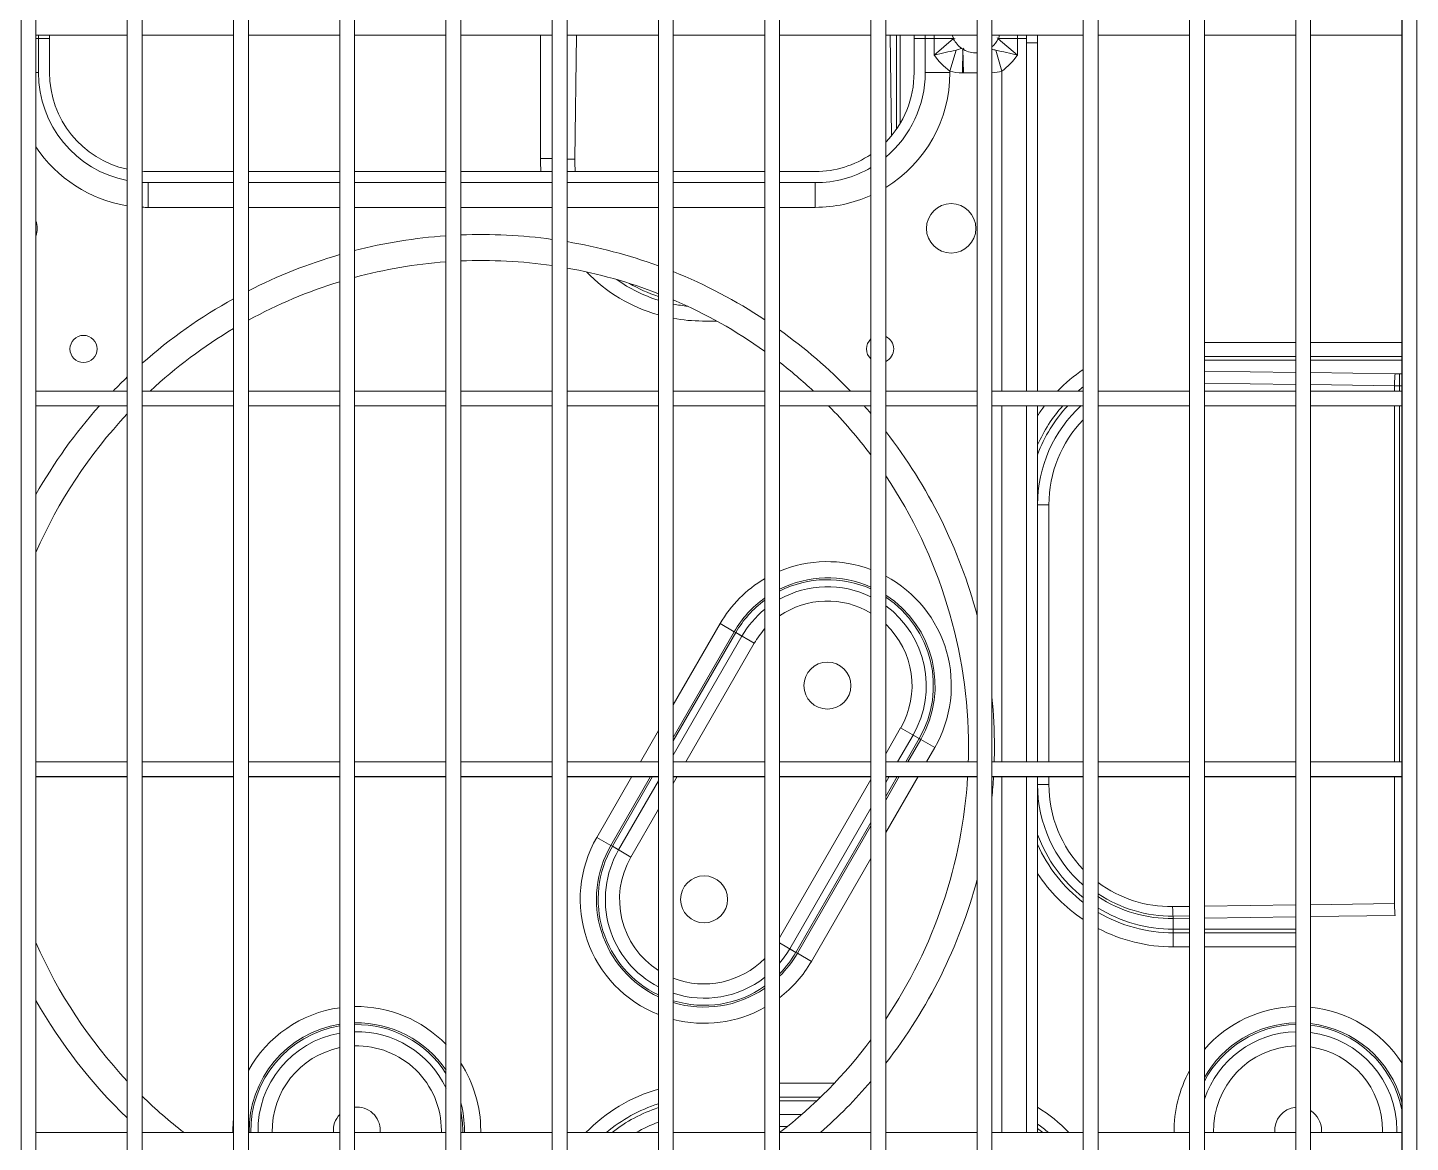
# Model space of a CAD drawing. Header units: millimetres. Extents: x 147592 to 200208, y -27981 to 8299.
# Drawn here: x 166958 to 167237.8, y -586.3 to -360.9 of the extents above; entities that cross this region are included whole.
import ezdxf

# ---------------------------------------------------------------- set-up
doc = ezdxf.new("R2010")
doc.units = ezdxf.units.MM
for name, color, linetype, lineweight in [('A-DETL-____-WIDE', 7, 'Continuous', 80), ('G-XREF-____-OTLN', 7, 'Continuous', 5), ('M-EQPM-____-OTLN', 7, 'Continuous', 5)]:
    doc.layers.add(name, color=color, linetype=linetype, lineweight=lineweight)

# ---------------------------------------------------------------- blocks, each defined once
blk = doc.blocks.new('RUXYQ14BA - top_dwg-2991071-三层给排水_消防平面图')
at = {"layer": 'G-XREF-____-OTLN'}
for p, q in [((1002.97, 74.47), (1021.47, 74.47)), ((1024.47, 74.47), (1042.96, 74.47)), ((1045.96, 74.47), (1064.45, 74.47)), ((1067.45, 74.47), (1085.94, 74.47)), ((1088.94, 74.47), (1107.43, 74.47)), ((1110.43, 74.47), (1128.92, 74.47)), ((1131.92, 74.47), (1150.42, 74.47)), ((1153.41, 74.47), (1171.91, 74.47)), ((1174.91, 74.47), (1193.4, 74.47)), ((1177.85, 74.47), (1177.85, 56.66)), ((1196.4, 74.47), (1214.89, 74.47)), ((1217.89, 74.47), (1236.38, 74.47)), ((1239.38, 74.47), (1257.87, 74.47)), ((1260.87, 74.47), (1279.36, 74.47)), ((1042.96, 46.88), (1025.72, 46.88)), ((1064.45, 46.88), (1045.96, 46.88)), ((1085.94, 46.88), (1067.45, 46.88)), ((1107.43, 46.88), (1088.94, 46.88)), ((1128.92, 46.88), (1110.43, 46.88)), ((1150.42, 46.88), (1131.92, 46.88)), ((1160.66, 46.88), (1153.41, 46.88)), ((1042.96, 44.63), (1025.72, 44.63)), ((1064.45, 44.63), (1045.96, 44.63)), ((1085.94, 44.63), (1067.45, 44.63)), ((1107.43, 44.63), (1088.94, 44.63)), ((1128.92, 44.63), (1110.43, 44.63)), ((1150.42, 44.63), (1131.92, 44.63)), ((1160.66, 44.63), (1153.41, 44.63)), ((1239.38, 9.5), (1257.87, 9.5)), ((1260.87, 9.5), (1279.36, 9.5)), ((1021.47, 2.49), (1002.97, 2.49)), ((1042.96, 2.49), (1024.47, 2.49)), ((1064.45, 2.49), (1045.96, 2.49)), ((1085.94, 2.49), (1067.45, 2.49)), ((1107.43, 2.49), (1088.94, 2.49)), ((1128.92, 2.49), (1110.43, 2.49)), ((1150.42, 2.49), (1131.92, 2.49)), ((1171.91, 2.49), (1153.41, 2.49)), ((1193.4, 2.49), (1174.91, 2.49)), ((1214.89, 2.49), (1196.4, 2.49)), ((1236.38, 2.49), (1217.89, 2.49)), ((1257.87, 2.49), (1239.38, 2.49)), ((1279.36, 2.49), (1260.87, 2.49)), ((1002.97, -0.5), (1021.47, -0.5)), ((1024.47, -0.5), (1042.96, -0.5)), ((1045.96, -0.5), (1064.45, -0.5)), ((1067.45, -0.5), (1085.94, -0.5)), ((1088.94, -0.5), (1107.43, -0.5)), ((1110.43, -0.5), (1128.92, -0.5)), ((1131.92, -0.5), (1150.42, -0.5)), ((1153.41, -0.5), (1171.91, -0.5)), ((1174.91, -0.5), (1193.4, -0.5)), ((1196.4, -0.5), (1214.89, -0.5)), ((1203.39, -72.48), (1203.39, -0.5)), ((1205.64, -72.48), (1205.64, -0.5)), ((1217.89, -0.5), (1236.38, -0.5)), ((1239.38, -0.5), (1257.87, -0.5)), ((1260.87, -0.5), (1279.36, -0.5)), ((1131.92, -71.12), (1145.81, -47.07)), ((1180.43, -67.06), (1177.31, -72.48)), ((1021.47, -72.48), (1002.97, -72.48)), ((1042.96, -72.48), (1024.47, -72.48)), ((1064.45, -72.48), (1045.96, -72.48)), ((1085.94, -72.48), (1067.45, -72.48)), ((1107.43, -72.48), (1088.94, -72.48)), ((1128.92, -72.48), (1110.43, -72.48)), ((1150.42, -72.48), (1131.92, -72.48)), ((1171.91, -72.48), (1153.41, -72.48)), ((1193.4, -72.48), (1174.91, -72.48)), ((1214.89, -72.48), (1196.4, -72.48)), ((1236.38, -72.48), (1217.89, -72.48)), ((1257.87, -72.48), (1239.38, -72.48)), ((1279.36, -72.48), (1260.87, -72.48)), ((1002.97, -75.47), (1021.47, -75.47)), ((1024.47, -75.47), (1042.96, -75.47)), ((1045.96, -75.47), (1064.45, -75.47)), ((1067.45, -75.47), (1085.94, -75.47)), ((1088.94, -75.47), (1107.43, -75.47)), ((1110.43, -75.47), (1128.92, -75.47)), ((1131.92, -75.47), (1150.42, -75.47)), ((1153.41, -75.47), (1171.91, -75.47)), ((1174.91, -75.47), (1193.4, -75.47)), ((1175.58, -75.47), (1174.91, -76.64)), ((1196.4, -75.47), (1214.89, -75.47)), ((1203.39, -147.45), (1203.39, -75.47)), ((1205.64, -147.45), (1205.64, -75.47)), ((1217.89, -75.47), (1236.38, -75.47)), ((1239.38, -75.47), (1257.87, -75.47)), ((1260.87, -75.47), (1279.36, -75.47)), ((1120.86, -90.28), (1128.92, -76.31)), ((1171.91, -81.83), (1155.48, -110.28)), ((1233.09, -103.67), (1236.38, -103.62)), ((1236.38, -107.05), (1233.09, -107.05)), ((1257.87, -107.05), (1239.38, -107.05)), ((1153.41, -140.26), (1161.72, -140.26)), ((1021.47, -147.45), (1002.97, -147.45)), ((1042.96, -147.45), (1024.47, -147.45)), ((1064.45, -147.45), (1045.96, -147.45)), ((1085.94, -147.45), (1067.45, -147.45)), ((1107.43, -147.45), (1088.94, -147.45)), ((1128.92, -147.45), (1110.43, -147.45)), ((1150.42, -147.45), (1131.92, -147.45)), ((1171.91, -147.45), (1153.41, -147.45)), ((1193.4, -147.45), (1174.91, -147.45)), ((1214.89, -147.45), (1196.4, -147.45)), ((1236.38, -147.45), (1217.89, -147.45)), ((1257.87, -147.45), (1239.38, -147.45)), ((1279.36, -147.45), (1260.87, -147.45))]:
    blk.add_line(p, q, dxfattribs=at)
at = {"layer": 'G-XREF-____-OTLN', "color": 251, "true_color": 0x666666}
for p, q in [((1112.36, 74.47), (1112.01, 49.35)), ((1175.78, 74.47), (1176.07, 54.13)), ((1177.12, 55.52), (1177.12, 74.47)), ((1205.64, 72.91), (1203.39, 72.91)), ((1002.97, 66.87), (1003.47, 66.87)), ((1045.96, 39.63), (1064.45, 39.63)), ((1067.45, 39.63), (1085.94, 39.63)), ((1088.94, 39.63), (1107.43, 39.63)), ((1110.43, 39.63), (1128.92, 39.63)), ((1131.92, 39.63), (1150.42, 39.63)), ((1140.72, 16.65), (1137.87, 16.65)), ((1239.38, 12.33), (1257.87, 12.33)), ((1260.87, 12.33), (1279.36, 12.33)), ((1257.87, 8.76), (1239.38, 8.76)), ((1279.36, 8.76), (1260.87, 8.76)), ((1239.38, 6.52), (1257.87, 6.26)), ((1260.87, 6.22), (1277.97, 5.98)), ((1257.87, 3.85), (1239.38, 4.11)), ((1278.83, 3.56), (1278.83, 2.49)), ((1198.4, -0.5), (1198.4, -72.48)), ((1277.84, -72.48), (1277.84, -0.5)), ((1278.83, -0.5), (1278.83, -72.48)), ((1144.26, -46.18), (1131.92, -67.54)), ((1125.28, -72.48), (1128.92, -66.15)), ((1127.34, -75.47), (1119.31, -89.39)), ((1132.74, -75.47), (1131.92, -76.89)), ((1181.44, -75.47), (1174.91, -86.79)), ((1174.91, -80.22), (1177.64, -75.47)), ((1177.24, -75.47), (1174.91, -79.52)), ((1198.4, -75.47), (1198.4, -147.45)), ((1153.41, -108.09), (1171.91, -76.06)), ((1232.96, -101.75), (1236.38, -101.7)), ((1239.38, -101.66), (1257.87, -101.4)), ((1233.09, -103.67), (1233.09, -107.05)), ((1257.87, -103.82), (1239.38, -104.07)), ((1277.97, -103.53), (1260.87, -103.77)), ((1233.09, -106.31), (1236.38, -106.31)), ((1239.38, -106.31), (1257.87, -106.31)), ((1257.87, -109.89), (1239.38, -109.89)), ((1153.41, -137.43), (1164.54, -137.43)), ((1160.96, -141), (1153.41, -141)), ((1153.41, -143.79), (1157.9, -143.79)), ((1155.02, -146.2), (1153.41, -146.2))]:
    blk.add_line(p, q, dxfattribs=at)
at = {"layer": 'G-XREF-____-OTLN', "flags": 128}
for points in [[(999.98, 213.41), (999.98, -361.36), (1002.97, -361.36), (1002.97, 213.41)], [(1021.47, 213.41), (1021.47, -361.36), (1024.47, -361.36), (1024.47, 213.41)], [(1042.96, 213.41), (1042.96, -361.36), (1045.96, -361.36), (1045.96, 213.41)], [(1064.45, 213.41), (1064.45, -361.36), (1067.45, -361.36), (1067.45, 213.41)], [(1085.94, 213.41), (1085.94, -361.36), (1088.94, -361.36), (1088.94, 213.41)], [(1110.43, 213.41), (1107.43, 213.41), (1107.43, -361.36), (1110.43, -361.36)], [(1131.92, 213.41), (1128.92, 213.41), (1128.92, -361.36), (1131.92, -361.36)], [(1153.41, 213.41), (1150.42, 213.41), (1150.42, -361.36), (1153.41, -361.36)], [(1174.91, 213.41), (1171.91, 213.41), (1171.91, -361.36), (1174.91, -361.36)], [(1196.4, 213.41), (1193.4, 213.41), (1193.4, -361.36), (1196.4, -361.36)], [(1217.89, 213.41), (1214.89, 213.41), (1214.89, -361.36), (1217.89, -361.36)], [(1239.38, 213.41), (1236.38, 213.41), (1236.38, -361.36), (1239.38, -361.36)], [(1260.87, 213.41), (1257.87, 213.41), (1257.87, -361.36), (1260.87, -361.36)], [(1282.36, 213.41), (1279.36, 213.41), (1279.36, -361.36), (1282.36, -361.36)]]:
    blk.add_lwpolyline(points, close=True, dxfattribs=at)
at = {"layer": 'G-XREF-____-OTLN', "color": 251, "true_color": 0x666666, "flags": 128}
for points in [[(1005.72, 73.8), (1003.47, 73.8), (1002.97, 73.8)], [(1107.43, 49.48), (1105.04, 49.48), (1105.04, 74.47)], [(1184.72, 74.47), (1184.72, 73.8), (1184.72, 70.43), (1188.6, 73.8), (1184.72, 73.8), (1182.9, 73.8), (1180.65, 73.8)], [(1197.7, 73.8), (1201.58, 73.8), (1201.58, 70.43), (1197.64, 73.68)], [(1201.58, 74.47), (1201.58, 73.8), (1203.39, 73.8)], [(1182.9, 66.87), (1187.9, 66.87), (1187.9, 67.16), (1189.14, 71.41)], [(1190.64, 66.8), (1190.52, 71.62), (1190.43, 66.8), (1190.64, 66.8), (1193.4, 66.8)], [(1198.4, 2.49), (1198.4, 67.16), (1197.16, 71.41)], [(1025.72, 44.63), (1025.72, 39.63), (1042.96, 39.63)], [(1160.66, 44.63), (1160.66, 39.63), (1153.41, 39.63)], [(1279.36, 5.97), (1278.83, 5.97), (1278.83, 3.56), (1279.36, 3.56)], [(1277.84, 2.49), (1277.84, 3.57), (1260.87, 3.8)], [(1205.64, -20.49), (1207.92, -20.49), (1207.92, -72.48)], [(1131.92, -68.23), (1144.56, -46.35), (1144.26, -46.18), (1141.41, -44.53), (1131.92, -60.96)], [(1145.81, -47.07), (1144.56, -46.35), (1148.31, -48.51), (1134.47, -72.48)], [(1180.43, -67.06), (1181.68, -67.79), (1177.93, -65.62), (1174.91, -70.87)], [(1181.98, -67.96), (1181.68, -67.79), (1178.98, -72.48)], [(1179.38, -72.48), (1181.98, -67.96), (1184.83, -69.6), (1183.17, -72.48)], [(1123.54, -75.47), (1116.46, -87.75), (1119.31, -89.39), (1119.61, -89.56), (1127.74, -75.47)], [(1205.64, -77.06), (1207.92, -77.06), (1207.92, -75.47)], [(1260.87, -101.36), (1277.84, -101.12), (1277.84, -75.47)], [(1120.86, -90.28), (1119.61, -89.56), (1123.36, -91.73), (1128.92, -82.08)], [(1171.91, -84.72), (1156.73, -111), (1157.03, -111.17)], [(1171.91, -91.99), (1159.88, -112.82), (1157.03, -111.17), (1171.91, -85.41)], [(1236.38, -104.12), (1233.09, -104.16), (1233.09, -106.31), (1233.09, -109.89), (1236.38, -109.89)], [(1155.48, -110.28), (1156.73, -111), (1153.41, -109.08)]]:
    blk.add_lwpolyline(points, dxfattribs=at)
at = {"layer": 'G-XREF-____-OTLN', "flags": 128}
for points in [[(1003.47, 74.47), (1003.47, 73.8), (1003.47, 66.87)], [(1005.72, 74.47), (1005.72, 73.8), (1005.72, 66.87)], [(1180.65, 74.47), (1180.65, 73.8), (1180.65, 66.87)], [(1182.9, 74.47), (1182.9, 73.8), (1182.9, 66.87)], [(1203.39, 2.49), (1203.39, 72.91), (1203.39, 74.47)], [(1205.64, 2.49), (1205.64, 72.91), (1205.64, 74.47)], [(1190.28, 71.78), (1190.52, 71.62), (1190.64, 71.55)]]:
    blk.add_lwpolyline(points, dxfattribs=at)
at = {"layer": 'G-XREF-____-OTLN'}
for centre, radius in [((1188.15, 35.38), 5), ((1012.61, 11), 2.75), ((1163.12, -57.07), 4.75), ((1163.12, -57.07), 4.75), ((1138.17, -100.28), 4.75), ((1138.17, -100.28), 4.75)]:
    blk.add_circle(centre, radius, dxfattribs=at)
for centre, radius, start, end in [((1193.15, 75.87), 5, 196.4559, 204.4793), ((1193.15, 75.87), 5, 204.4793, 206.0117), ((1193.15, 75.87), 5, 206.0117, 234.9829), ((1193.15, 75.87), 5, 310.5814, 333.9883), ((1193.15, 75.87), 5, 333.9883, 335.5207), ((1193.15, 75.87), 5, 335.5207, 343.4442), ((1193.15, 75.87), 5, 239.8749, 272.9016), ((1025.72, 66.87), 22.24, 180, 258.9882), ((1025.72, 66.87), 19.99, 180, 257.7311), ((1160.66, 66.87), 22.24, 309.8253, 0), ((1160.66, 66.87), 19.99, 315.4387, 0), ((1160.66, 66.87), 19.99, 270, 304.2289), ((1160.66, 66.87), 22.24, 270, 300.3724), ((1025.72, 66.87), 19.99, 266.4167, 270), ((1025.72, 66.87), 22.24, 266.7794, 270), ((998.23, 35.38), 5, 0, 18.1949), ((998.23, 35.38), 5, 341.8051, 0), ((1093.19, -69.57), 98.46, 94.221, 105.1544), ((1093.19, -69.57), 98.46, 81.6818, 92.4729), ((1093.19, -69.57), 98.46, 68.7189, 79.914), ((1093.19, -69.57), 98.46, 106.9704, 118.6655), ((1137.87, 49.48), 29.99, 234.6558, 252.6504), ((1093.19, -69.57), 98.46, 54.4637, 66.8337), ((1137.87, 49.48), 29.99, 258.5682, 264.2038), ((1093.19, -69.57), 98.46, 120.674, 132.95), ((1173.77, 11), 2.75, 132.565, 227.435), ((1173.77, 11), 2.75, 0, 65.5133), ((1173.77, 11), 2.75, 294.4867, 0), ((1093.19, -69.57), 98.46, 47.05, 52.2893), ((1233.09, -20.49), 29.99, 127.3701, 129.9537), ((1093.19, -69.57), 98.46, 136.7546, 156.383), ((1093.19, -69.57), 98.46, 36.9183, 44.5468), ((1233.09, -20.49), 29.99, 138.1976, 156.2477), ((1093.19, -69.57), 98.46, 360, 33.9065), ((1163.12, -57.07), 19.99, 63.9244, 119.0415), ((1163.12, -57.07), 19.99, 129.4528, 150), ((1163.12, -57.07), 19.99, 330, 53.8744), ((1093.19, -69.57), 98.46, 358.3111, 0), ((1093.19, -69.57), 98.46, 326.0935, 356.5642), ((1233.09, -77.06), 29.99, 203.7523, 232.6299), ((1138.17, -100.28), 19.99, 150, 242.4515), ((1233.09, -77.06), 29.99, 239.5383, 270), ((1093.19, -69.57), 98.46, 203.617, 223.2454), ((1138.17, -100.28), 19.99, 319.6851, 330), ((1138.17, -100.28), 19.99, 251.79, 307.7705), ((1067.9, -147.03), 19.99, 99.9217, 181.1835), ((1067.9, -147.03), 19.99, 25.4851, 91.278), ((1258.34, -147.03), 19.99, 91.3513, 161.5468), ((1258.34, -147.03), 19.99, 0, 82.7374), ((1093.19, -69.57), 98.46, 307.7308, 323.0817), ((1093.19, -69.57), 98.46, 225.7357, 232.2692), ((1067.9, -147.03), 4.75, 0, 95.3884), ((1067.9, -147.03), 4.75, 0, 95.3884), ((1137.87, -170.25), 29.99, 107.3496, 130.4861), ((1258.34, -147.03), 4.75, 95.6985, 184.9891), ((1258.34, -147.03), 4.75, 95.6985, 184.9891), ((1067.9, -147.03), 4.75, 136.5093, 184.9891), ((1067.9, -147.03), 4.75, 136.5093, 184.9891), ((1258.34, -147.03), 4.75, 0, 57.84), ((1258.34, -147.03), 4.75, 0, 57.84), ((1012.61, -150.15), 2.75, 79.8641, 100.1359), ((1067.9, -147.03), 4.75, 355.0109, 0), ((1067.9, -147.03), 4.75, 355.0109, 0), ((1188.37, -170.25), 29.99, 49.5139, 54.8342), ((1258.34, -147.03), 4.75, 355.0109, 0), ((1258.34, -147.03), 4.75, 355.0109, 0), ((1258.34, -147.03), 19.99, 358.8165, 0)]:
    blk.add_arc(centre, radius, start, end, dxfattribs=at)
at = {"layer": 'G-XREF-____-OTLN', "color": 251, "true_color": 0x666666}
for centre, radius, start, end in [((1242.31, -178.85), 255.84, 101.995, 103.0085), ((1196.64, 78.87), 14.61, 215.2865, 233.2366), ((1143.99, -178.85), 255.84, 76.9915, 78.005), ((1189.65, 78.87), 14.61, 306.7634, 324.7135), ((1160.66, 66.87), 27.24, 301.5294, 0), ((1025.72, 66.87), 27.24, 213.3985, 261.0273), ((1137.87, 49.48), 32.83, 180, 184.5411), ((1160.66, 66.87), 27.24, 270, 294.3836), ((1025.72, 66.87), 27.24, 267.3708, 270), ((1093.19, -69.57), 103.71, 94.0071, 104.3706), ((1093.19, -69.57), 103.71, 82.1055, 92.3477), ((1093.19, -69.57), 103.71, 69.8439, 80.4293), ((1093.19, -69.57), 103.71, 106.0877, 117.0921), ((1137.87, 49.48), 32.83, 224.2121, 254.1916), ((1093.19, -69.57), 103.71, 56.5089, 68.0687), ((1137.87, 49.48), 29.25, 239.6167, 252.2004), ((1093.19, -69.57), 103.71, 118.9691, 131.5023), ((1137.87, 49.48), 29.25, 258.2771, 259.2429), ((1137.87, 49.48), 32.83, 259.5681, 270), ((1093.19, -69.57), 103.71, 44.02, 54.4986), ((1233.09, -20.49), 32.83, 123.6754, 135.5497), ((1093.19, -69.57), 103.71, 133.7542, 135.98), ((1093.19, -69.57), 103.71, 138.2413, 150.4446), ((1093.19, -69.57), 103.71, 40.6207, 41.7587), ((1232.74, -20.49), 27.11, 132.3591, 179.9971), ((1233.09, -20.49), 32.83, 142.4874, 146.7371), ((1233.09, -20.49), 29.25, 136.8979, 159.7642), ((1093.19, -69.57), 103.71, 14.9247, 38.0055), ((1163.12, -57.07), 25.07, 69.4812, 112.7745), ((1163.12, -57.07), 25.07, 120.4455, 150), ((1163.12, -57.07), 21.78, 66.2058, 116.4597), ((1163.12, -57.07), 21.43, 65.797, 116.9213), ((1163.12, -57.07), 25.07, 330, 61.9574), ((1163.12, -57.07), 21.78, 330, 57.2393), ((1163.12, -57.07), 21.78, 125.6793, 150), ((1163.12, -57.07), 21.43, 126.3467, 150), ((1163.12, -57.07), 17.11, 59.0891, 124.5642), ((1163.12, -57.07), 21.43, 330, 56.6417), ((1163.12, -57.07), 17.11, 330, 46.4484), ((1163.12, -57.07), 17.11, 137.9561, 150), ((1093.19, -69.57), 103.71, 360, 5.6273), ((1093.19, -69.57), 103.71, 358.3966, 0), ((1093.19, -69.57), 103.71, 354.3727, 356.7383), ((1232.74, -77.06), 27.11, 180.0029, 228.6647), ((1138.17, -100.28), 25.07, 150, 248.3578), ((1138.17, -100.28), 21.78, 150, 244.8803), ((1233.09, -77.06), 29.25, 200.2358, 231.5229), ((1138.17, -100.28), 21.43, 150, 244.4456), ((1138.17, -100.28), 17.11, 150, 237.2812), ((1233.09, -77.06), 32.83, 213.2629, 236.3246), ((1093.19, -69.57), 103.71, 321.9945, 345.0753), ((1232.74, -77.06), 27.11, 236.6361, 270.7357), ((1233.09, -77.06), 29.25, 238.6885, 270), ((1233.09, -77.06), 32.83, 242.4106, 270), ((1138.17, -100.28), 21.43, 315.3306, 330), ((1138.17, -100.28), 21.78, 314.4165, 330), ((1138.17, -100.28), 17.11, 248.5792, 315.7104), ((1138.17, -100.28), 25.07, 307.4477, 330), ((1138.17, -100.28), 21.43, 253.0543, 304.839), ((1138.17, -100.28), 21.78, 253.3316, 304.2074), ((1093.19, -69.57), 103.71, 209.5554, 226.2458), ((1067.9, -147.03), 25.07, 97.8974, 151.0471), ((1067.9, -147.03), 25.07, 43.9592, 91.0191), ((1138.17, -100.28), 25.07, 255.5701, 299.237), ((1258.34, -147.03), 25.07, 91.0775, 139.15), ((1258.34, -147.03), 25.07, 33.0255, 84.2143), ((1067.9, -147.03), 21.78, 99.0995, 181.0863), ((1067.9, -147.03), 21.43, 99.2478, 181.1038), ((1067.9, -147.03), 21.78, 34.0499, 91.173), ((1067.9, -147.03), 21.43, 32.6549, 91.1919), ((1258.34, -147.03), 21.78, 91.2403, 150.5362), ((1258.34, -147.03), 21.43, 91.2603, 152.2186), ((1258.34, -147.03), 21.78, 15.1915, 83.3367), ((1258.34, -147.03), 21.43, 11.2909, 83.2286), ((1067.9, -147.03), 17.11, 101.617, 181.3832), ((1067.9, -147.03), 17.11, 0, 91.4936), ((1258.34, -147.03), 17.11, 91.5793, 181.3832), ((1258.34, -147.03), 17.11, 0, 81.5039), ((1067.9, -147.03), 25.07, 0, 32.9181), ((1258.34, -147.03), 25.07, 151.1681, 180.9437), ((1137.87, -170.25), 32.83, 105.8084, 135.988), ((1093.19, -69.57), 103.71, 311.3339, 319.3793), ((1067.9, -147.03), 21.78, 0, 14.9325), ((1137.87, -170.25), 29.25, 107.7996, 128.7705), ((1188.37, -170.25), 32.83, 44.012, 58.2542), ((1067.9, -147.03), 25.07, 174.0608, 180.9437), ((1067.9, -147.03), 21.43, 0, 10.9362), ((1137.87, -170.25), 26.47, 109.7476, 120.4858), ((1067.9, -147.03), 17.11, 358.6168, 0), ((1067.9, -147.03), 21.43, 358.8962, 0), ((1067.9, -147.03), 21.78, 358.9137, 0), ((1067.9, -147.03), 25.07, 359.0563, 0), ((1188.37, -170.25), 29.25, 51.2295, 53.8141), ((1258.34, -147.03), 17.11, 358.6168, 0)]:
    blk.add_arc(centre, radius, start, end, dxfattribs=at)
for centre, major_axis, ratio, start_param, end_param in [((1199.2, 80.94), (11.36, 9.37), 0.186691, 3.491732, 3.670179), ((1187.09, 80.94), (-11.36, 9.37), 0.186691, 2.667464, 2.791453), ((1199.2, 80.94), (14.36, 11.85), 0.536964, 3.491732, 3.702617), ((1187.09, 80.94), (-14.36, 11.85), 0.536964, 2.622095, 2.791453), ((1112.01, 49.48), (-2.5, 0.04), 0.052331, 0.887878, 1.571531), ((1137.87, 48.99), (0, 25.86), 0.999901, 1.556753, 1.652281), ((1277.97, 3.57), (0.04, 2.5), 0.052331, 0.262167, 1.571531), ((1278.83, 10.34), (16.29, 0), 0.267949, 4.660029, 4.712389), ((1278.83, 7.93), (18.79, 0), 0.232318, 4.660029, 4.712389), ((1232.61, -20.49), (24.69, 0), 0.999901, 2.371359, 3.141593), ((1232.61, -77.06), (24.69, 0), 0.999901, 3.141593, 3.911826), ((1232.61, -77.06), (24.69, 0), 0.999901, 4.073494, 4.726432), ((1233.09, -101.75), (-0.04, 2.5), 0.052331, 1.570061, 2.879426), ((1277.97, -101.12), (-0.04, 2.5), 0.052331, 1.570061, 2.879426)]:
    blk.add_ellipse(centre, major_axis=major_axis, ratio=ratio, start_param=start_param, end_param=end_param, dxfattribs=at)
at = {"layer": 'G-XREF-____-OTLN'}
blk.add_ellipse((1232.72, -77.06), major_axis=(26.61, 0), ratio=0.999901, start_param=4.121313, end_param=4.726432, dxfattribs=at)
blk = doc.blocks.new('RUXYQ14BA - top_dwg-V198-三层给排水_消防平面图')
at = {"layer": 'A-DETL-____-WIDE'}
blk.add_line((1190.52, 71.62), (1190.64, 71.55), dxfattribs=at)
for start, end in [(204.4793, 206.0117), (333.9883, 335.5207)]:
    blk.add_arc((1193.15, 75.87), 5, start, end, dxfattribs=at)
at = {"layer": 'G-XREF-____-OTLN'}
for p, q in [((1002.97, 74.47), (1021.47, 74.47)), ((1024.47, 74.47), (1042.96, 74.47)), ((1045.96, 74.47), (1064.45, 74.47)), ((1067.45, 74.47), (1085.94, 74.47)), ((1088.94, 74.47), (1107.43, 74.47)), ((1110.43, 74.47), (1128.92, 74.47)), ((1131.92, 74.47), (1150.42, 74.47)), ((1153.41, 74.47), (1171.91, 74.47)), ((1174.91, 74.47), (1193.4, 74.47)), ((1177.85, 74.47), (1177.85, 56.66)), ((1196.4, 74.47), (1214.89, 74.47)), ((1217.89, 74.47), (1236.38, 74.47)), ((1239.38, 74.47), (1257.87, 74.47)), ((1260.87, 74.47), (1279.36, 74.47)), ((1042.96, 46.88), (1025.72, 46.88)), ((1064.45, 46.88), (1045.96, 46.88)), ((1085.94, 46.88), (1067.45, 46.88)), ((1107.43, 46.88), (1088.94, 46.88)), ((1128.92, 46.88), (1110.43, 46.88)), ((1150.42, 46.88), (1131.92, 46.88)), ((1160.66, 46.88), (1153.41, 46.88)), ((1042.96, 44.63), (1025.72, 44.63)), ((1064.45, 44.63), (1045.96, 44.63)), ((1085.94, 44.63), (1067.45, 44.63)), ((1107.43, 44.63), (1088.94, 44.63)), ((1128.92, 44.63), (1110.43, 44.63)), ((1150.42, 44.63), (1131.92, 44.63)), ((1160.66, 44.63), (1153.41, 44.63)), ((1239.38, 9.5), (1257.87, 9.5)), ((1260.87, 9.5), (1279.36, 9.5)), ((1021.47, 2.49), (1002.97, 2.49)), ((1042.96, 2.49), (1024.47, 2.49)), ((1064.45, 2.49), (1045.96, 2.49)), ((1085.94, 2.49), (1067.45, 2.49)), ((1107.43, 2.49), (1088.94, 2.49)), ((1128.92, 2.49), (1110.43, 2.49)), ((1150.42, 2.49), (1131.92, 2.49)), ((1171.91, 2.49), (1153.41, 2.49)), ((1193.4, 2.49), (1174.91, 2.49)), ((1214.89, 2.49), (1196.4, 2.49)), ((1236.38, 2.49), (1217.89, 2.49)), ((1257.87, 2.49), (1239.38, 2.49)), ((1279.36, 2.49), (1260.87, 2.49)), ((1002.97, -0.5), (1021.47, -0.5)), ((1024.47, -0.5), (1042.96, -0.5)), ((1045.96, -0.5), (1064.45, -0.5)), ((1067.45, -0.5), (1085.94, -0.5)), ((1088.94, -0.5), (1107.43, -0.5)), ((1110.43, -0.5), (1128.92, -0.5)), ((1131.92, -0.5), (1150.42, -0.5)), ((1153.41, -0.5), (1171.91, -0.5)), ((1174.91, -0.5), (1193.4, -0.5)), ((1196.4, -0.5), (1214.89, -0.5)), ((1203.39, -72.48), (1203.39, -0.5)), ((1205.64, -72.48), (1205.64, -0.5)), ((1217.89, -0.5), (1236.38, -0.5)), ((1239.38, -0.5), (1257.87, -0.5)), ((1260.87, -0.5), (1279.36, -0.5)), ((1131.92, -71.12), (1145.81, -47.07)), ((1180.43, -67.06), (1177.31, -72.48)), ((1021.47, -72.48), (1002.97, -72.48)), ((1042.96, -72.48), (1024.47, -72.48)), ((1064.45, -72.48), (1045.96, -72.48)), ((1085.94, -72.48), (1067.45, -72.48)), ((1107.43, -72.48), (1088.94, -72.48)), ((1128.92, -72.48), (1110.43, -72.48)), ((1150.42, -72.48), (1131.92, -72.48)), ((1171.91, -72.48), (1153.41, -72.48)), ((1193.4, -72.48), (1174.91, -72.48)), ((1214.89, -72.48), (1196.4, -72.48)), ((1236.38, -72.48), (1217.89, -72.48)), ((1257.87, -72.48), (1239.38, -72.48)), ((1279.36, -72.48), (1260.87, -72.48)), ((1002.97, -75.47), (1021.47, -75.47)), ((1024.47, -75.47), (1042.96, -75.47)), ((1045.96, -75.47), (1064.45, -75.47)), ((1067.45, -75.47), (1085.94, -75.47)), ((1088.94, -75.47), (1107.43, -75.47)), ((1110.43, -75.47), (1128.92, -75.47)), ((1131.92, -75.47), (1150.42, -75.47)), ((1153.41, -75.47), (1171.91, -75.47)), ((1174.91, -75.47), (1193.4, -75.47)), ((1175.58, -75.47), (1174.91, -76.64)), ((1196.4, -75.47), (1214.89, -75.47)), ((1203.39, -147.45), (1203.39, -75.47)), ((1205.64, -147.45), (1205.64, -75.47)), ((1217.89, -75.47), (1236.38, -75.47)), ((1239.38, -75.47), (1257.87, -75.47)), ((1260.87, -75.47), (1279.36, -75.47)), ((1120.86, -90.28), (1128.92, -76.31)), ((1171.91, -81.83), (1155.48, -110.28)), ((1233.09, -103.67), (1236.38, -103.62)), ((1236.38, -107.05), (1233.09, -107.05)), ((1257.87, -107.05), (1239.38, -107.05)), ((1153.41, -140.26), (1161.72, -140.26)), ((1021.47, -147.45), (1002.97, -147.45)), ((1042.96, -147.45), (1024.47, -147.45)), ((1064.45, -147.45), (1045.96, -147.45)), ((1085.94, -147.45), (1067.45, -147.45)), ((1107.43, -147.45), (1088.94, -147.45)), ((1128.92, -147.45), (1110.43, -147.45)), ((1150.42, -147.45), (1131.92, -147.45)), ((1171.91, -147.45), (1153.41, -147.45)), ((1193.4, -147.45), (1174.91, -147.45)), ((1214.89, -147.45), (1196.4, -147.45)), ((1236.38, -147.45), (1217.89, -147.45)), ((1257.87, -147.45), (1239.38, -147.45)), ((1279.36, -147.45), (1260.87, -147.45))]:
    blk.add_line(p, q, dxfattribs=at)
at = {"layer": 'G-XREF-____-OTLN', "color": 251, "true_color": 0x666666}
for p, q in [((1112.36, 74.47), (1112.01, 49.35)), ((1175.78, 74.47), (1176.07, 54.13)), ((1177.12, 55.52), (1177.12, 74.47)), ((1205.64, 72.91), (1203.39, 72.91)), ((1002.97, 66.87), (1003.47, 66.87)), ((1045.96, 39.63), (1064.45, 39.63)), ((1067.45, 39.63), (1085.94, 39.63)), ((1088.94, 39.63), (1107.43, 39.63)), ((1110.43, 39.63), (1128.92, 39.63)), ((1131.92, 39.63), (1150.42, 39.63)), ((1140.72, 16.65), (1137.87, 16.65)), ((1239.38, 12.33), (1257.87, 12.33)), ((1260.87, 12.33), (1279.36, 12.33)), ((1257.87, 8.76), (1239.38, 8.76)), ((1279.36, 8.76), (1260.87, 8.76)), ((1239.38, 6.52), (1257.87, 6.26)), ((1260.87, 6.22), (1277.97, 5.98)), ((1257.87, 3.85), (1239.38, 4.11)), ((1278.83, 3.56), (1278.83, 2.49)), ((1198.4, -0.5), (1198.4, -72.48)), ((1277.84, -72.48), (1277.84, -0.5)), ((1278.83, -0.5), (1278.83, -72.48)), ((1144.26, -46.18), (1131.92, -67.54)), ((1125.28, -72.48), (1128.92, -66.15)), ((1127.34, -75.47), (1119.31, -89.39)), ((1132.74, -75.47), (1131.92, -76.89)), ((1181.44, -75.47), (1174.91, -86.79)), ((1174.91, -80.22), (1177.64, -75.47)), ((1177.24, -75.47), (1174.91, -79.52)), ((1198.4, -75.47), (1198.4, -147.45)), ((1153.41, -108.09), (1171.91, -76.06)), ((1232.96, -101.75), (1236.38, -101.7)), ((1239.38, -101.66), (1257.87, -101.4)), ((1233.09, -103.67), (1233.09, -107.05)), ((1257.87, -103.82), (1239.38, -104.07)), ((1277.97, -103.53), (1260.87, -103.77)), ((1233.09, -106.31), (1236.38, -106.31)), ((1239.38, -106.31), (1257.87, -106.31)), ((1257.87, -109.89), (1239.38, -109.89)), ((1153.41, -137.43), (1164.54, -137.43)), ((1160.96, -141), (1153.41, -141)), ((1153.41, -143.79), (1157.9, -143.79)), ((1155.02, -146.2), (1153.41, -146.2))]:
    blk.add_line(p, q, dxfattribs=at)
at = {"layer": 'G-XREF-____-OTLN', "flags": 128}
for points in [[(999.98, 213.41), (999.98, -361.36), (1002.97, -361.36), (1002.97, 213.41)], [(1021.47, 213.41), (1021.47, -361.36), (1024.47, -361.36), (1024.47, 213.41)], [(1042.96, 213.41), (1042.96, -361.36), (1045.96, -361.36), (1045.96, 213.41)], [(1064.45, 213.41), (1064.45, -361.36), (1067.45, -361.36), (1067.45, 213.41)], [(1085.94, 213.41), (1085.94, -361.36), (1088.94, -361.36), (1088.94, 213.41)], [(1110.43, 213.41), (1107.43, 213.41), (1107.43, -361.36), (1110.43, -361.36)], [(1131.92, 213.41), (1128.92, 213.41), (1128.92, -361.36), (1131.92, -361.36)], [(1153.41, 213.41), (1150.42, 213.41), (1150.42, -361.36), (1153.41, -361.36)], [(1174.91, 213.41), (1171.91, 213.41), (1171.91, -361.36), (1174.91, -361.36)], [(1196.4, 213.41), (1193.4, 213.41), (1193.4, -361.36), (1196.4, -361.36)], [(1217.89, 213.41), (1214.89, 213.41), (1214.89, -361.36), (1217.89, -361.36)], [(1239.38, 213.41), (1236.38, 213.41), (1236.38, -361.36), (1239.38, -361.36)], [(1260.87, 213.41), (1257.87, 213.41), (1257.87, -361.36), (1260.87, -361.36)], [(1282.36, 213.41), (1279.36, 213.41), (1279.36, -361.36), (1282.36, -361.36)]]:
    blk.add_lwpolyline(points, close=True, dxfattribs=at)
at = {"layer": 'G-XREF-____-OTLN', "color": 251, "true_color": 0x666666, "flags": 128}
for points in [[(1005.72, 73.8), (1003.47, 73.8), (1002.97, 73.8)], [(1107.43, 49.48), (1105.04, 49.48), (1105.04, 74.47)], [(1184.72, 74.47), (1184.72, 73.8), (1184.72, 70.43), (1188.6, 73.8), (1184.72, 73.8), (1182.9, 73.8), (1180.65, 73.8)], [(1197.7, 73.8), (1201.58, 73.8), (1201.58, 70.43), (1197.64, 73.68)], [(1201.58, 74.47), (1201.58, 73.8), (1203.39, 73.8)], [(1182.9, 66.87), (1187.9, 66.87), (1187.9, 67.16), (1189.14, 71.41)], [(1190.64, 66.8), (1190.52, 71.62), (1190.43, 66.8), (1190.64, 66.8), (1193.4, 66.8)], [(1198.4, 2.49), (1198.4, 67.16), (1197.16, 71.41)], [(1025.72, 44.63), (1025.72, 39.63), (1042.96, 39.63)], [(1160.66, 44.63), (1160.66, 39.63), (1153.41, 39.63)], [(1279.36, 5.97), (1278.83, 5.97), (1278.83, 3.56), (1279.36, 3.56)], [(1277.84, 2.49), (1277.84, 3.57), (1260.87, 3.8)], [(1205.64, -20.49), (1207.92, -20.49), (1207.92, -72.48)], [(1131.92, -68.23), (1144.56, -46.35), (1144.26, -46.18), (1141.41, -44.53), (1131.92, -60.96)], [(1145.81, -47.07), (1144.56, -46.35), (1148.31, -48.51), (1134.47, -72.48)], [(1180.43, -67.06), (1181.68, -67.79), (1177.93, -65.62), (1174.91, -70.87)], [(1181.98, -67.96), (1181.68, -67.79), (1178.98, -72.48)], [(1179.38, -72.48), (1181.98, -67.96), (1184.83, -69.6), (1183.17, -72.48)], [(1123.54, -75.47), (1116.46, -87.75), (1119.31, -89.39), (1119.61, -89.56), (1127.74, -75.47)], [(1205.64, -77.06), (1207.92, -77.06), (1207.92, -75.47)], [(1260.87, -101.36), (1277.84, -101.12), (1277.84, -75.47)], [(1120.86, -90.28), (1119.61, -89.56), (1123.36, -91.73), (1128.92, -82.08)], [(1171.91, -84.72), (1156.73, -111), (1157.03, -111.17)], [(1171.91, -91.99), (1159.88, -112.82), (1157.03, -111.17), (1171.91, -85.41)], [(1236.38, -104.12), (1233.09, -104.16), (1233.09, -106.31), (1233.09, -109.89), (1236.38, -109.89)], [(1155.48, -110.28), (1156.73, -111), (1153.41, -109.08)]]:
    blk.add_lwpolyline(points, dxfattribs=at)
at = {"layer": 'G-XREF-____-OTLN', "flags": 128}
for points in [[(1003.47, 74.47), (1003.47, 73.8), (1003.47, 66.87)], [(1005.72, 74.47), (1005.72, 73.8), (1005.72, 66.87)], [(1180.65, 74.47), (1180.65, 73.8), (1180.65, 66.87)], [(1182.9, 74.47), (1182.9, 73.8), (1182.9, 66.87)], [(1203.39, 2.49), (1203.39, 72.91), (1203.39, 74.47)], [(1205.64, 2.49), (1205.64, 72.91), (1205.64, 74.47)], [(1190.28, 71.78), (1190.52, 71.62), (1190.64, 71.55)]]:
    blk.add_lwpolyline(points, dxfattribs=at)
at = {"layer": 'G-XREF-____-OTLN'}
for centre, radius in [((1188.15, 35.38), 5), ((1012.61, 11), 2.75), ((1163.12, -57.07), 4.75), ((1163.12, -57.07), 4.75), ((1138.17, -100.28), 4.75), ((1138.17, -100.28), 4.75)]:
    blk.add_circle(centre, radius, dxfattribs=at)
for centre, radius, start, end in [((1193.15, 75.87), 5, 196.4559, 204.4793), ((1193.15, 75.87), 5, 204.4793, 206.0117), ((1193.15, 75.87), 5, 206.0117, 234.9829), ((1193.15, 75.87), 5, 310.5814, 333.9883), ((1193.15, 75.87), 5, 333.9883, 335.5207), ((1193.15, 75.87), 5, 335.5207, 343.4442), ((1193.15, 75.87), 5, 239.8749, 272.9016), ((1025.72, 66.87), 22.24, 180, 258.9882), ((1025.72, 66.87), 19.99, 180, 257.7311), ((1160.66, 66.87), 22.24, 309.8253, 0), ((1160.66, 66.87), 19.99, 315.4387, 0), ((1160.66, 66.87), 19.99, 270, 304.2289), ((1160.66, 66.87), 22.24, 270, 300.3724), ((1025.72, 66.87), 19.99, 266.4167, 270), ((1025.72, 66.87), 22.24, 266.7794, 270), ((998.23, 35.38), 5, 0, 18.1949), ((998.23, 35.38), 5, 341.8051, 0), ((1093.19, -69.57), 98.46, 94.221, 105.1544), ((1093.19, -69.57), 98.46, 81.6818, 92.4729), ((1093.19, -69.57), 98.46, 68.7189, 79.914), ((1093.19, -69.57), 98.46, 106.9704, 118.6655), ((1137.87, 49.48), 29.99, 234.6558, 252.6504), ((1093.19, -69.57), 98.46, 54.4637, 66.8337), ((1137.87, 49.48), 29.99, 258.5682, 264.2038), ((1093.19, -69.57), 98.46, 120.674, 132.95), ((1173.77, 11), 2.75, 132.565, 227.435), ((1173.77, 11), 2.75, 0, 65.5133), ((1173.77, 11), 2.75, 294.4867, 0), ((1093.19, -69.57), 98.46, 47.05, 52.2893), ((1233.09, -20.49), 29.99, 127.3701, 129.9537), ((1093.19, -69.57), 98.46, 136.7546, 156.383), ((1093.19, -69.57), 98.46, 36.9183, 44.5468), ((1233.09, -20.49), 29.99, 138.1976, 156.2477), ((1093.19, -69.57), 98.46, 360, 33.9065), ((1163.12, -57.07), 19.99, 63.9244, 119.0415), ((1163.12, -57.07), 19.99, 129.4528, 150), ((1163.12, -57.07), 19.99, 330, 53.8744), ((1093.19, -69.57), 98.46, 358.3111, 0), ((1093.19, -69.57), 98.46, 326.0935, 356.5642), ((1233.09, -77.06), 29.99, 203.7523, 232.6299), ((1138.17, -100.28), 19.99, 150, 242.4515), ((1233.09, -77.06), 29.99, 239.5383, 270), ((1093.19, -69.57), 98.46, 203.617, 223.2454), ((1138.17, -100.28), 19.99, 319.6851, 330), ((1138.17, -100.28), 19.99, 251.79, 307.7705), ((1067.9, -147.03), 19.99, 99.9217, 181.1835), ((1067.9, -147.03), 19.99, 25.4851, 91.278), ((1258.34, -147.03), 19.99, 91.3513, 161.5468), ((1258.34, -147.03), 19.99, 0, 82.7374), ((1093.19, -69.57), 98.46, 307.7308, 323.0817), ((1093.19, -69.57), 98.46, 225.7357, 232.2692), ((1067.9, -147.03), 4.75, 0, 95.3884), ((1067.9, -147.03), 4.75, 0, 95.3884), ((1137.87, -170.25), 29.99, 107.3496, 130.4861), ((1258.34, -147.03), 4.75, 95.6985, 184.9891), ((1258.34, -147.03), 4.75, 95.6985, 184.9891), ((1067.9, -147.03), 4.75, 136.5093, 184.9891), ((1067.9, -147.03), 4.75, 136.5093, 184.9891), ((1258.34, -147.03), 4.75, 0, 57.84), ((1258.34, -147.03), 4.75, 0, 57.84), ((1012.61, -150.15), 2.75, 79.8641, 100.1359), ((1067.9, -147.03), 4.75, 355.0109, 0), ((1067.9, -147.03), 4.75, 355.0109, 0), ((1188.37, -170.25), 29.99, 49.5139, 54.8342), ((1258.34, -147.03), 4.75, 355.0109, 0), ((1258.34, -147.03), 4.75, 355.0109, 0), ((1258.34, -147.03), 19.99, 358.8165, 0)]:
    blk.add_arc(centre, radius, start, end, dxfattribs=at)
at = {"layer": 'G-XREF-____-OTLN', "color": 251, "true_color": 0x666666}
for centre, radius, start, end in [((1242.31, -178.85), 255.84, 101.995, 103.0085), ((1196.64, 78.87), 14.61, 215.2865, 233.2366), ((1143.99, -178.85), 255.84, 76.9915, 78.005), ((1189.65, 78.87), 14.61, 306.7634, 324.7135), ((1160.66, 66.87), 27.24, 301.5294, 0), ((1025.72, 66.87), 27.24, 213.3985, 261.0273), ((1137.87, 49.48), 32.83, 180, 184.5411), ((1160.66, 66.87), 27.24, 270, 294.3836), ((1025.72, 66.87), 27.24, 267.3708, 270), ((1093.19, -69.57), 103.71, 94.0071, 104.3706), ((1093.19, -69.57), 103.71, 82.1055, 92.3477), ((1093.19, -69.57), 103.71, 69.8439, 80.4293), ((1093.19, -69.57), 103.71, 106.0877, 117.0921), ((1137.87, 49.48), 32.83, 224.2121, 254.1916), ((1093.19, -69.57), 103.71, 56.5089, 68.0687), ((1137.87, 49.48), 29.25, 239.6167, 252.2004), ((1093.19, -69.57), 103.71, 118.9691, 131.5023), ((1137.87, 49.48), 29.25, 258.2771, 259.2429), ((1137.87, 49.48), 32.83, 259.5681, 270), ((1093.19, -69.57), 103.71, 44.02, 54.4986), ((1233.09, -20.49), 32.83, 123.6754, 135.5497), ((1093.19, -69.57), 103.71, 133.7542, 135.98), ((1093.19, -69.57), 103.71, 138.2413, 150.4446), ((1093.19, -69.57), 103.71, 40.6207, 41.7587), ((1232.74, -20.49), 27.11, 132.3591, 179.9971), ((1233.09, -20.49), 32.83, 142.4874, 146.7371), ((1233.09, -20.49), 29.25, 136.8979, 159.7642), ((1093.19, -69.57), 103.71, 14.9247, 38.0055), ((1163.12, -57.07), 25.07, 69.4812, 112.7745), ((1163.12, -57.07), 25.07, 120.4455, 150), ((1163.12, -57.07), 21.78, 66.2058, 116.4597), ((1163.12, -57.07), 21.43, 65.797, 116.9213), ((1163.12, -57.07), 25.07, 330, 61.9574), ((1163.12, -57.07), 21.78, 330, 57.2393), ((1163.12, -57.07), 21.78, 125.6793, 150), ((1163.12, -57.07), 21.43, 126.3467, 150), ((1163.12, -57.07), 17.11, 59.0891, 124.5642), ((1163.12, -57.07), 21.43, 330, 56.6417), ((1163.12, -57.07), 17.11, 330, 46.4484), ((1163.12, -57.07), 17.11, 137.9561, 150), ((1093.19, -69.57), 103.71, 360, 5.6273), ((1093.19, -69.57), 103.71, 358.3966, 0), ((1093.19, -69.57), 103.71, 354.3727, 356.7383), ((1232.74, -77.06), 27.11, 180.0029, 228.6647), ((1138.17, -100.28), 25.07, 150, 248.3578), ((1138.17, -100.28), 21.78, 150, 244.8803), ((1233.09, -77.06), 29.25, 200.2358, 231.5229), ((1138.17, -100.28), 21.43, 150, 244.4456), ((1138.17, -100.28), 17.11, 150, 237.2812), ((1233.09, -77.06), 32.83, 213.2629, 236.3246), ((1093.19, -69.57), 103.71, 321.9945, 345.0753), ((1232.74, -77.06), 27.11, 236.6361, 270.7357), ((1233.09, -77.06), 29.25, 238.6885, 270), ((1233.09, -77.06), 32.83, 242.4106, 270), ((1138.17, -100.28), 21.43, 315.3306, 330), ((1138.17, -100.28), 21.78, 314.4165, 330), ((1138.17, -100.28), 17.11, 248.5792, 315.7104), ((1138.17, -100.28), 25.07, 307.4477, 330), ((1138.17, -100.28), 21.43, 253.0543, 304.839), ((1138.17, -100.28), 21.78, 253.3316, 304.2074), ((1093.19, -69.57), 103.71, 209.5554, 226.2458), ((1067.9, -147.03), 25.07, 97.8974, 151.0471), ((1067.9, -147.03), 25.07, 43.9592, 91.0191), ((1138.17, -100.28), 25.07, 255.5701, 299.237), ((1258.34, -147.03), 25.07, 91.0775, 139.15), ((1258.34, -147.03), 25.07, 33.0255, 84.2143), ((1067.9, -147.03), 21.78, 99.0995, 181.0863), ((1067.9, -147.03), 21.43, 99.2478, 181.1038), ((1067.9, -147.03), 21.78, 34.0499, 91.173), ((1067.9, -147.03), 21.43, 32.6549, 91.1919), ((1258.34, -147.03), 21.78, 91.2403, 150.5362), ((1258.34, -147.03), 21.43, 91.2603, 152.2186), ((1258.34, -147.03), 21.78, 15.1915, 83.3367), ((1258.34, -147.03), 21.43, 11.2909, 83.2286), ((1067.9, -147.03), 17.11, 101.617, 181.3832), ((1067.9, -147.03), 17.11, 0, 91.4936), ((1258.34, -147.03), 17.11, 91.5793, 181.3832), ((1258.34, -147.03), 17.11, 0, 81.5039), ((1067.9, -147.03), 25.07, 0, 32.9181), ((1258.34, -147.03), 25.07, 151.1681, 180.9437), ((1137.87, -170.25), 32.83, 105.8084, 135.988), ((1093.19, -69.57), 103.71, 311.3339, 319.3793), ((1067.9, -147.03), 21.78, 0, 14.9325), ((1137.87, -170.25), 29.25, 107.7996, 128.7705), ((1188.37, -170.25), 32.83, 44.012, 58.2542), ((1067.9, -147.03), 25.07, 174.0608, 180.9437), ((1067.9, -147.03), 21.43, 0, 10.9362), ((1137.87, -170.25), 26.47, 109.7476, 120.4858), ((1067.9, -147.03), 17.11, 358.6168, 0), ((1067.9, -147.03), 21.43, 358.8962, 0), ((1067.9, -147.03), 21.78, 358.9137, 0), ((1067.9, -147.03), 25.07, 359.0563, 0), ((1188.37, -170.25), 29.25, 51.2295, 53.8141), ((1258.34, -147.03), 17.11, 358.6168, 0)]:
    blk.add_arc(centre, radius, start, end, dxfattribs=at)
for centre, major_axis, ratio, start_param, end_param in [((1199.2, 80.94), (11.36, 9.37), 0.186691, 3.491732, 3.670179), ((1187.09, 80.94), (-11.36, 9.37), 0.186691, 2.667464, 2.791453), ((1199.2, 80.94), (14.36, 11.85), 0.536964, 3.491732, 3.702617), ((1187.09, 80.94), (-14.36, 11.85), 0.536964, 2.622095, 2.791453), ((1112.01, 49.48), (-2.5, 0.04), 0.052331, 0.887878, 1.571531), ((1137.87, 48.99), (0, 25.86), 0.999901, 1.556753, 1.652281), ((1277.97, 3.57), (0.04, 2.5), 0.052331, 0.262167, 1.571531), ((1278.83, 10.34), (16.29, 0), 0.267949, 4.660029, 4.712389), ((1278.83, 7.93), (18.79, 0), 0.232318, 4.660029, 4.712389), ((1232.61, -20.49), (24.69, 0), 0.999901, 2.371359, 3.141593), ((1232.61, -77.06), (24.69, 0), 0.999901, 3.141593, 3.911826), ((1232.61, -77.06), (24.69, 0), 0.999901, 4.073494, 4.726432), ((1233.09, -101.75), (-0.04, 2.5), 0.052331, 1.570061, 2.879426), ((1277.97, -101.12), (-0.04, 2.5), 0.052331, 1.570061, 2.879426)]:
    blk.add_ellipse(centre, major_axis=major_axis, ratio=ratio, start_param=start_param, end_param=end_param, dxfattribs=at)
at = {"layer": 'G-XREF-____-OTLN'}
blk.add_ellipse((1232.72, -77.06), major_axis=(26.61, 0), ratio=0.999901, start_param=4.121313, end_param=4.726432, dxfattribs=at)
blk = doc.blocks.new('RUXYQ14BA - RUXYQ14BA-2991177-三层给排水_消防平面图')
at = {"layer": 'M-EQPM-____-OTLN'}
for p, q in [((209.67, 151.74), (209.67, 726.51)), ((228.16, 726.51), (228.16, 151.74)), ((231.16, 151.74), (231.16, 726.51)), ((249.65, 726.51), (249.65, 151.74)), ((252.65, 151.74), (252.65, 726.51)), ((271.14, 726.51), (271.14, 151.74)), ((274.14, 151.74), (274.14, 726.51)), ((292.63, 726.51), (292.63, 151.74)), ((295.63, 151.74), (295.63, 726.51)), ((314.12, 726.51), (314.12, 151.74)), ((317.12, 151.74), (317.12, 726.51)), ((335.62, 726.51), (335.62, 151.74)), ((338.61, 151.74), (338.61, 726.51)), ((357.11, 726.51), (357.11, 151.74)), ((360.11, 151.74), (360.11, 726.51)), ((378.6, 726.51), (378.6, 151.74)), ((381.6, 151.74), (381.6, 726.51)), ((400.09, 726.51), (400.09, 151.74)), ((403.09, 151.74), (403.09, 726.51)), ((421.58, 726.51), (421.58, 151.74)), ((424.58, 151.74), (424.58, 726.51)), ((443.07, 726.51), (443.07, 151.74)), ((446.07, 151.74), (446.07, 726.51)), ((464.56, 726.51), (464.56, 151.74)), ((467.56, 151.74), (467.56, 726.51)), ((486.06, 726.51), (486.06, 151.74)), ((209.67, 587.56), (228.16, 587.56)), ((231.16, 587.56), (249.65, 587.56)), ((252.65, 587.56), (271.14, 587.56)), ((274.14, 587.56), (292.63, 587.56)), ((295.63, 587.56), (314.12, 587.56)), ((317.12, 587.56), (335.62, 587.56)), ((338.61, 587.56), (357.11, 587.56)), ((360.11, 587.56), (378.6, 587.56)), ((381.6, 587.56), (400.09, 587.56)), ((403.09, 587.56), (421.58, 587.56)), ((424.58, 587.56), (443.07, 587.56)), ((446.07, 587.56), (464.56, 587.56)), ((467.56, 587.56), (486.06, 587.56)), ((228.16, 515.59), (209.67, 515.59)), ((249.65, 515.59), (231.16, 515.59)), ((271.14, 515.59), (252.65, 515.59)), ((292.63, 515.59), (274.14, 515.59)), ((314.12, 515.59), (295.63, 515.59)), ((335.62, 515.59), (317.12, 515.59)), ((357.11, 515.59), (338.61, 515.59)), ((378.6, 515.59), (360.11, 515.59)), ((400.09, 515.59), (381.6, 515.59)), ((421.58, 515.59), (403.09, 515.59)), ((443.07, 515.59), (424.58, 515.59)), ((464.56, 515.59), (446.07, 515.59)), ((486.06, 515.59), (467.56, 515.59)), ((209.67, 512.59), (228.16, 512.59)), ((231.16, 512.59), (249.65, 512.59)), ((252.65, 512.59), (271.14, 512.59)), ((274.14, 512.59), (292.63, 512.59)), ((295.63, 512.59), (314.12, 512.59)), ((317.12, 512.59), (335.62, 512.59)), ((338.61, 512.59), (357.11, 512.59)), ((360.11, 512.59), (378.6, 512.59)), ((381.6, 512.59), (400.09, 512.59)), ((403.09, 512.59), (421.58, 512.59)), ((424.58, 512.59), (443.07, 512.59)), ((446.07, 512.59), (464.56, 512.59)), ((467.56, 512.59), (486.06, 512.59)), ((228.16, 440.62), (209.67, 440.62)), ((249.65, 440.62), (231.16, 440.62)), ((271.14, 440.62), (252.65, 440.62)), ((292.63, 440.62), (274.14, 440.62)), ((314.12, 440.62), (295.63, 440.62)), ((335.62, 440.62), (317.12, 440.62)), ((357.11, 440.62), (338.61, 440.62)), ((378.6, 440.62), (360.11, 440.62)), ((400.09, 440.62), (381.6, 440.62)), ((421.58, 440.62), (403.09, 440.62)), ((443.07, 440.62), (424.58, 440.62)), ((464.56, 440.62), (446.07, 440.62)), ((486.06, 440.62), (467.56, 440.62)), ((209.67, 437.62), (228.16, 437.62)), ((231.16, 437.62), (249.65, 437.62)), ((252.65, 437.62), (271.14, 437.62)), ((274.14, 437.62), (292.63, 437.62)), ((295.63, 437.62), (314.12, 437.62)), ((317.12, 437.62), (335.62, 437.62)), ((338.61, 437.62), (357.11, 437.62)), ((360.11, 437.62), (378.6, 437.62)), ((381.6, 437.62), (400.09, 437.62)), ((403.09, 437.62), (421.58, 437.62)), ((424.58, 437.62), (443.07, 437.62)), ((446.07, 437.62), (464.56, 437.62)), ((467.56, 437.62), (486.06, 437.62)), ((228.16, 365.65), (209.67, 365.65)), ((249.65, 365.65), (231.16, 365.65)), ((271.14, 365.65), (252.65, 365.65)), ((292.63, 365.65), (274.14, 365.65)), ((314.12, 365.65), (295.63, 365.65)), ((335.62, 365.65), (317.12, 365.65)), ((357.11, 365.65), (338.61, 365.65)), ((378.6, 365.65), (360.11, 365.65)), ((400.09, 365.65), (381.6, 365.65)), ((421.58, 365.65), (403.09, 365.65)), ((443.07, 365.65), (424.58, 365.65)), ((464.56, 365.65), (446.07, 365.65)), ((486.06, 365.65), (467.56, 365.65))]:
    blk.add_line(p, q, dxfattribs=at)
for name in ['RUXYQ14BA - top_dwg-2991071-三层给排水_消防平面图', 'RUXYQ14BA - top_dwg-V198-三层给排水_消防平面图']:
    blk.add_blockref(name, (-793.31, 513.1))

msp = doc.modelspace()

# ---------------------------------------------------------------- block references
at = {"layer": 'M-EQPM-____-OTLN', "lineweight": 80}
msp.add_blockref('RUXYQ14BA - RUXYQ14BA-2991177-三层给排水_消防平面图', (166750.01, -950), dxfattribs=at)

doc.saveas('drawing.dxf')
